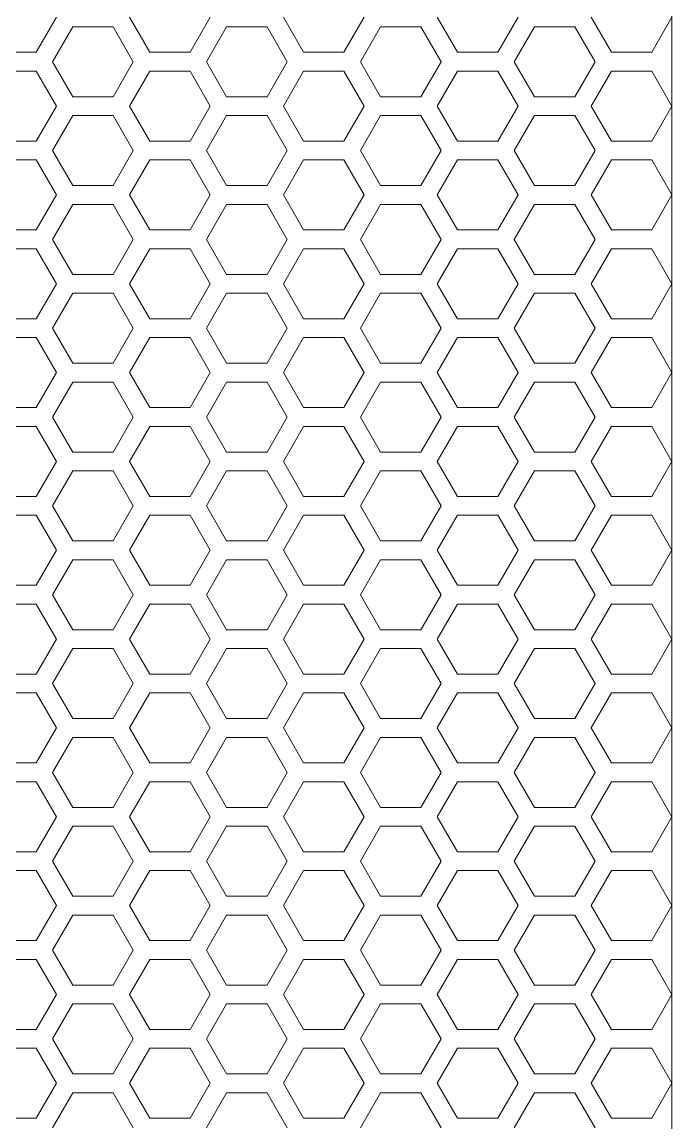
# Model space of a CAD drawing. Header units: millimetres. Extents: x 0 to 140, y -17 to 195.
# Drawn here: x 73.61 to 77.99, y 158.59 to 166.01 of the extents above; entities that cross this region are included whole.
import ezdxf

# ---------------------------------------------------------------- set-up
doc = ezdxf.new("R2010")
doc.units = ezdxf.units.MM
doc.layers.add('4203-42785_1_0', color=7, linetype='Continuous')

# ---------------------------------------------------------------- blocks, each defined once
blk = doc.blocks.new('a')
at = {"layer": '4203-42785_1_0', "color": 0, "linetype": 'ByBlock', "lineweight": 9}
for p, q in [((1513.2391, 474.0575), (1513.3458, 474.2424)), ((1513.7322, 474.2424), (1513.8389, 474.0575)), ((1514.0523, 474.0575), (1514.1591, 474.2424)), ((1514.5455, 474.2424), (1514.6522, 474.0575)), ((1514.8656, 474.0575), (1514.9724, 474.2424)), ((1515.3587, 474.2424), (1515.4655, 474.0575)), ((1515.6789, 474.0575), (1515.7856, 474.2424)), ((1516.1721, 474.2424), (1516.2788, 474.0575)), ((1516.4922, 474.0575), (1516.5989, 474.2424)), ((1513.4323, 474.1925), (1513.3256, 474.0076)), ((1513.6457, 474.1925), (1513.4323, 474.1925)), ((1513.7524, 474.0076), (1513.6457, 474.1925)), ((1514.2456, 474.1925), (1514.1389, 474.0076)), ((1514.459, 474.1925), (1514.2456, 474.1925)), ((1514.5657, 474.0076), (1514.459, 474.1925)), ((1515.0588, 474.1925), (1514.9521, 474.0076)), ((1515.2723, 474.1925), (1515.0588, 474.1925)), ((1515.379, 474.0076), (1515.2723, 474.1925)), ((1515.8721, 474.1925), (1515.7654, 474.0076)), ((1516.0855, 474.1925), (1515.8721, 474.1925)), ((1516.1923, 474.0076), (1516.0855, 474.1925)), ((1513.0257, 474.0575), (1513.2391, 474.0575)), ((1513.8389, 474.0575), (1514.0523, 474.0575)), ((1514.6522, 474.0575), (1514.8656, 474.0575)), ((1515.4655, 474.0575), (1515.6789, 474.0575)), ((1516.2788, 474.0575), (1516.4922, 474.0575)), ((1513.3256, 474.0076), (1513.4323, 473.8227)), ((1513.6457, 473.8227), (1513.7524, 474.0076)), ((1514.1389, 474.0076), (1514.2456, 473.8227)), ((1514.459, 473.8227), (1514.5657, 474.0076)), ((1514.9521, 474.0076), (1515.0588, 473.8227)), ((1515.2723, 473.8227), (1515.379, 474.0076)), ((1515.7654, 474.0076), (1515.8721, 473.8227)), ((1516.0855, 473.8227), (1516.1923, 474.0076)), ((1513.2391, 473.9577), (1513.0257, 473.9577)), ((1513.3458, 473.7728), (1513.2391, 473.9577)), ((1513.8389, 473.9577), (1513.7322, 473.7728)), ((1514.0523, 473.9577), (1513.8389, 473.9577)), ((1514.1591, 473.7728), (1514.0523, 473.9577)), ((1514.6522, 473.9577), (1514.5455, 473.7728)), ((1514.8656, 473.9577), (1514.6522, 473.9577)), ((1514.9724, 473.7728), (1514.8656, 473.9577)), ((1515.4655, 473.9577), (1515.3587, 473.7728)), ((1515.6789, 473.9577), (1515.4655, 473.9577)), ((1515.7856, 473.7728), (1515.6789, 473.9577)), ((1516.2788, 473.9577), (1516.1721, 473.7728)), ((1516.4922, 473.9577), (1516.2788, 473.9577)), ((1516.5989, 473.7728), (1516.4922, 473.9577)), ((1513.4323, 473.8227), (1513.6457, 473.8227)), ((1514.2456, 473.8227), (1514.459, 473.8227)), ((1515.0588, 473.8227), (1515.2723, 473.8227)), ((1515.8721, 473.8227), (1516.0855, 473.8227)), ((1513.2391, 473.588), (1513.3458, 473.7728)), ((1513.7322, 473.7728), (1513.8389, 473.588)), ((1514.0523, 473.588), (1514.1591, 473.7728)), ((1514.5455, 473.7728), (1514.6522, 473.588)), ((1514.8656, 473.588), (1514.9724, 473.7728)), ((1515.3587, 473.7728), (1515.4655, 473.588)), ((1515.6789, 473.588), (1515.7856, 473.7728)), ((1516.1721, 473.7728), (1516.2788, 473.588)), ((1516.4922, 473.588), (1516.5989, 473.7728)), ((1513.4323, 473.7229), (1513.3256, 473.538)), ((1513.6457, 473.7229), (1513.4323, 473.7229)), ((1513.7524, 473.538), (1513.6457, 473.7229)), ((1514.2456, 473.7229), (1514.1389, 473.538)), ((1514.459, 473.7229), (1514.2456, 473.7229)), ((1514.5657, 473.538), (1514.459, 473.7229)), ((1515.0588, 473.7229), (1514.9521, 473.538)), ((1515.2723, 473.7229), (1515.0588, 473.7229)), ((1515.379, 473.538), (1515.2723, 473.7229)), ((1515.8721, 473.7229), (1515.7654, 473.538)), ((1516.0855, 473.7229), (1515.8721, 473.7229)), ((1516.1923, 473.538), (1516.0855, 473.7229)), ((1513.0257, 473.588), (1513.2391, 473.588)), ((1513.8389, 473.588), (1514.0523, 473.588)), ((1514.6522, 473.588), (1514.8656, 473.588)), ((1515.4655, 473.588), (1515.6789, 473.588)), ((1516.2788, 473.588), (1516.4922, 473.588)), ((1513.3256, 473.538), (1513.4323, 473.3532)), ((1513.6457, 473.3532), (1513.7524, 473.538)), ((1514.1389, 473.538), (1514.2456, 473.3532)), ((1514.459, 473.3532), (1514.5657, 473.538)), ((1514.9521, 473.538), (1515.0588, 473.3532)), ((1515.2723, 473.3532), (1515.379, 473.538)), ((1515.7654, 473.538), (1515.8721, 473.3532)), ((1516.0855, 473.3532), (1516.1923, 473.538)), ((1513.2391, 473.4881), (1513.0257, 473.4881)), ((1513.3458, 473.3033), (1513.2391, 473.4881)), ((1513.8389, 473.4881), (1513.7322, 473.3033)), ((1514.0523, 473.4881), (1513.8389, 473.4881)), ((1514.1591, 473.3033), (1514.0523, 473.4881)), ((1514.6522, 473.4881), (1514.5455, 473.3033)), ((1514.8656, 473.4881), (1514.6522, 473.4881)), ((1514.9724, 473.3033), (1514.8656, 473.4881)), ((1515.4655, 473.4881), (1515.3587, 473.3033)), ((1515.6789, 473.4881), (1515.4655, 473.4881)), ((1515.7856, 473.3033), (1515.6789, 473.4881)), ((1516.2788, 473.4881), (1516.1721, 473.3033)), ((1516.4922, 473.4881), (1516.2788, 473.4881)), ((1516.5989, 473.3033), (1516.4922, 473.4881)), ((1513.4323, 473.3532), (1513.6457, 473.3532)), ((1514.2456, 473.3532), (1514.459, 473.3532)), ((1515.0588, 473.3532), (1515.2723, 473.3532)), ((1515.8721, 473.3532), (1516.0855, 473.3532)), ((1513.2391, 473.1184), (1513.3458, 473.3033)), ((1513.7322, 473.3033), (1513.8389, 473.1184)), ((1514.0523, 473.1184), (1514.1591, 473.3033)), ((1514.5455, 473.3033), (1514.6522, 473.1184)), ((1514.8656, 473.1184), (1514.9724, 473.3033)), ((1515.3587, 473.3033), (1515.4655, 473.1184)), ((1515.6789, 473.1184), (1515.7856, 473.3033)), ((1516.1721, 473.3033), (1516.2788, 473.1184)), ((1516.4922, 473.1184), (1516.5989, 473.3033)), ((1513.4323, 473.2534), (1513.3256, 473.0685)), ((1513.6457, 473.2534), (1513.4323, 473.2534)), ((1513.7524, 473.0685), (1513.6457, 473.2534)), ((1514.2456, 473.2534), (1514.1389, 473.0685)), ((1514.459, 473.2534), (1514.2456, 473.2534)), ((1514.5657, 473.0685), (1514.459, 473.2534)), ((1515.0588, 473.2534), (1514.9521, 473.0685)), ((1515.2723, 473.2534), (1515.0588, 473.2534)), ((1515.379, 473.0685), (1515.2723, 473.2534)), ((1515.8721, 473.2534), (1515.7654, 473.0685)), ((1516.0855, 473.2534), (1515.8721, 473.2534)), ((1516.1923, 473.0685), (1516.0855, 473.2534)), ((1513.0257, 473.1184), (1513.2391, 473.1184)), ((1513.8389, 473.1184), (1514.0523, 473.1184)), ((1514.6522, 473.1184), (1514.8656, 473.1184)), ((1515.4655, 473.1184), (1515.6789, 473.1184)), ((1516.2788, 473.1184), (1516.4922, 473.1184)), ((1513.3256, 473.0685), (1513.4323, 472.8836)), ((1513.6457, 472.8836), (1513.7524, 473.0685)), ((1514.1389, 473.0685), (1514.2456, 472.8836)), ((1514.459, 472.8836), (1514.5657, 473.0685)), ((1514.9521, 473.0685), (1515.0588, 472.8836)), ((1515.2723, 472.8836), (1515.379, 473.0685)), ((1515.7654, 473.0685), (1515.8721, 472.8836)), ((1516.0855, 472.8836), (1516.1923, 473.0685)), ((1513.2391, 473.0186), (1513.0257, 473.0186)), ((1513.3458, 472.8337), (1513.2391, 473.0186)), ((1513.8389, 473.0186), (1513.7322, 472.8337)), ((1514.0523, 473.0186), (1513.8389, 473.0186)), ((1514.1591, 472.8337), (1514.0523, 473.0186)), ((1514.6522, 473.0186), (1514.5455, 472.8337)), ((1514.8656, 473.0186), (1514.6522, 473.0186)), ((1514.9724, 472.8337), (1514.8656, 473.0186)), ((1515.4655, 473.0186), (1515.3587, 472.8337)), ((1515.6789, 473.0186), (1515.4655, 473.0186)), ((1515.7856, 472.8337), (1515.6789, 473.0186)), ((1516.2788, 473.0186), (1516.1721, 472.8337)), ((1516.4922, 473.0186), (1516.2788, 473.0186)), ((1516.5989, 472.8337), (1516.4922, 473.0186)), ((1513.2391, 472.6489), (1513.3458, 472.8337)), ((1513.4323, 472.8836), (1513.6457, 472.8836)), ((1513.7322, 472.8337), (1513.8389, 472.6489)), ((1514.0523, 472.6489), (1514.1591, 472.8337)), ((1514.2456, 472.8836), (1514.459, 472.8836)), ((1514.5455, 472.8337), (1514.6522, 472.6489)), ((1514.8656, 472.6489), (1514.9724, 472.8337)), ((1515.0588, 472.8836), (1515.2723, 472.8836)), ((1515.3587, 472.8337), (1515.4655, 472.6489)), ((1515.6789, 472.6489), (1515.7856, 472.8337)), ((1515.8721, 472.8836), (1516.0855, 472.8836)), ((1516.1721, 472.8337), (1516.2788, 472.6489)), ((1516.4922, 472.6489), (1516.5989, 472.8337)), ((1513.4323, 472.7838), (1513.3256, 472.599)), ((1513.6457, 472.7838), (1513.4323, 472.7838)), ((1513.7524, 472.599), (1513.6457, 472.7838)), ((1514.2456, 472.7838), (1514.1389, 472.599)), ((1514.459, 472.7838), (1514.2456, 472.7838)), ((1514.5657, 472.599), (1514.459, 472.7838)), ((1515.0588, 472.7838), (1514.9521, 472.599)), ((1515.2723, 472.7838), (1515.0588, 472.7838)), ((1515.379, 472.599), (1515.2723, 472.7838)), ((1515.8721, 472.7838), (1515.7654, 472.599)), ((1516.0855, 472.7838), (1515.8721, 472.7838)), ((1516.1923, 472.599), (1516.0855, 472.7838)), ((1513.0257, 472.6489), (1513.2391, 472.6489)), ((1513.3256, 472.599), (1513.4323, 472.4141)), ((1513.6457, 472.4141), (1513.7524, 472.599)), ((1513.8389, 472.6489), (1514.0523, 472.6489)), ((1514.1389, 472.599), (1514.2456, 472.4141)), ((1514.459, 472.4141), (1514.5657, 472.599)), ((1514.6522, 472.6489), (1514.8656, 472.6489)), ((1514.9521, 472.599), (1515.0588, 472.4141)), ((1515.2723, 472.4141), (1515.379, 472.599)), ((1515.4655, 472.6489), (1515.6789, 472.6489)), ((1515.7654, 472.599), (1515.8721, 472.4141)), ((1516.0855, 472.4141), (1516.1923, 472.599)), ((1516.2788, 472.6489), (1516.4922, 472.6489)), ((1513.2391, 472.5491), (1513.0257, 472.5491)), ((1513.3458, 472.3642), (1513.2391, 472.5491)), ((1513.8389, 472.5491), (1513.7322, 472.3642)), ((1514.0523, 472.5491), (1513.8389, 472.5491)), ((1514.1591, 472.3642), (1514.0523, 472.5491)), ((1514.6522, 472.5491), (1514.5455, 472.3642)), ((1514.8656, 472.5491), (1514.6522, 472.5491)), ((1514.9724, 472.3642), (1514.8656, 472.5491)), ((1515.4655, 472.5491), (1515.3587, 472.3642)), ((1515.6789, 472.5491), (1515.4655, 472.5491)), ((1515.7856, 472.3642), (1515.6789, 472.5491)), ((1516.2788, 472.5491), (1516.1721, 472.3642)), ((1516.4922, 472.5491), (1516.2788, 472.5491)), ((1516.5989, 472.3642), (1516.4922, 472.5491)), ((1513.2391, 472.1793), (1513.3458, 472.3642)), ((1513.4323, 472.4141), (1513.6457, 472.4141)), ((1513.7322, 472.3642), (1513.8389, 472.1793)), ((1514.0523, 472.1793), (1514.1591, 472.3642)), ((1514.2456, 472.4141), (1514.459, 472.4141)), ((1514.5455, 472.3642), (1514.6522, 472.1793)), ((1514.8656, 472.1793), (1514.9724, 472.3642)), ((1515.0588, 472.4141), (1515.2723, 472.4141)), ((1515.3587, 472.3642), (1515.4655, 472.1793)), ((1515.6789, 472.1793), (1515.7856, 472.3642)), ((1515.8721, 472.4141), (1516.0855, 472.4141)), ((1516.1721, 472.3642), (1516.2788, 472.1793)), ((1516.4922, 472.1793), (1516.5989, 472.3642)), ((1513.4323, 472.3143), (1513.3256, 472.1294)), ((1513.6457, 472.3143), (1513.4323, 472.3143)), ((1513.7524, 472.1294), (1513.6457, 472.3143)), ((1514.2456, 472.3143), (1514.1389, 472.1294)), ((1514.459, 472.3143), (1514.2456, 472.3143)), ((1514.5657, 472.1294), (1514.459, 472.3143)), ((1515.0588, 472.3143), (1514.9521, 472.1294)), ((1515.2723, 472.3143), (1515.0588, 472.3143)), ((1515.379, 472.1294), (1515.2723, 472.3143)), ((1515.8721, 472.3143), (1515.7654, 472.1294)), ((1516.0855, 472.3143), (1515.8721, 472.3143)), ((1516.1923, 472.1294), (1516.0855, 472.3143)), ((1513.0257, 472.1793), (1513.2391, 472.1793)), ((1513.3256, 472.1294), (1513.4323, 471.9446)), ((1513.6457, 471.9446), (1513.7524, 472.1294)), ((1513.8389, 472.1793), (1514.0523, 472.1793)), ((1514.1389, 472.1294), (1514.2456, 471.9446)), ((1514.459, 471.9446), (1514.5657, 472.1294)), ((1514.6522, 472.1793), (1514.8656, 472.1793)), ((1514.9521, 472.1294), (1515.0588, 471.9446)), ((1515.2723, 471.9446), (1515.379, 472.1294)), ((1515.4655, 472.1793), (1515.6789, 472.1793)), ((1515.7654, 472.1294), (1515.8721, 471.9446)), ((1516.0855, 471.9446), (1516.1923, 472.1294)), ((1516.2788, 472.1793), (1516.4922, 472.1793)), ((1513.2391, 472.0795), (1513.0257, 472.0795)), ((1513.3458, 471.8946), (1513.2391, 472.0795)), ((1513.8389, 472.0795), (1513.7322, 471.8946)), ((1514.0523, 472.0795), (1513.8389, 472.0795)), ((1514.1591, 471.8946), (1514.0523, 472.0795)), ((1514.6522, 472.0795), (1514.5455, 471.8946)), ((1514.8656, 472.0795), (1514.6522, 472.0795)), ((1514.9724, 471.8946), (1514.8656, 472.0795)), ((1515.4655, 472.0795), (1515.3587, 471.8946)), ((1515.6789, 472.0795), (1515.4655, 472.0795)), ((1515.7856, 471.8946), (1515.6789, 472.0795)), ((1516.2788, 472.0795), (1516.1721, 471.8946)), ((1516.4922, 472.0795), (1516.2788, 472.0795)), ((1516.5989, 471.8946), (1516.4922, 472.0795)), ((1513.2391, 471.7098), (1513.3458, 471.8946)), ((1513.4323, 471.9446), (1513.6457, 471.9446)), ((1513.7322, 471.8946), (1513.8389, 471.7098)), ((1514.0523, 471.7098), (1514.1591, 471.8946)), ((1514.2456, 471.9446), (1514.459, 471.9446)), ((1514.5455, 471.8946), (1514.6522, 471.7098)), ((1514.8656, 471.7098), (1514.9724, 471.8946)), ((1515.0588, 471.9446), (1515.2723, 471.9446)), ((1515.3587, 471.8946), (1515.4655, 471.7098)), ((1515.6789, 471.7098), (1515.7856, 471.8946)), ((1515.8721, 471.9446), (1516.0855, 471.9446)), ((1516.1721, 471.8946), (1516.2788, 471.7098)), ((1516.4922, 471.7098), (1516.5989, 471.8946)), ((1513.4323, 471.8447), (1513.3256, 471.6599)), ((1513.6457, 471.8447), (1513.4323, 471.8447)), ((1513.7524, 471.6599), (1513.6457, 471.8447)), ((1514.2456, 471.8447), (1514.1389, 471.6599)), ((1514.459, 471.8447), (1514.2456, 471.8447)), ((1514.5657, 471.6599), (1514.459, 471.8447)), ((1515.0588, 471.8447), (1514.9521, 471.6599)), ((1515.2723, 471.8447), (1515.0588, 471.8447)), ((1515.379, 471.6599), (1515.2723, 471.8447)), ((1515.8721, 471.8447), (1515.7654, 471.6599)), ((1516.0855, 471.8447), (1515.8721, 471.8447)), ((1516.1923, 471.6599), (1516.0855, 471.8447)), ((1513.0257, 471.7098), (1513.2391, 471.7098)), ((1513.8389, 471.7098), (1514.0523, 471.7098)), ((1514.6522, 471.7098), (1514.8656, 471.7098)), ((1515.4655, 471.7098), (1515.6789, 471.7098)), ((1516.2788, 471.7098), (1516.4922, 471.7098)), ((1513.2391, 471.61), (1513.0257, 471.61)), ((1513.3458, 471.4251), (1513.2391, 471.61)), ((1513.3256, 471.6599), (1513.4323, 471.475)), ((1513.6457, 471.475), (1513.7524, 471.6599)), ((1513.8389, 471.61), (1513.7322, 471.4251)), ((1514.0523, 471.61), (1513.8389, 471.61)), ((1514.1591, 471.4251), (1514.0523, 471.61)), ((1514.1389, 471.6599), (1514.2456, 471.475)), ((1514.459, 471.475), (1514.5657, 471.6599)), ((1514.6522, 471.61), (1514.5455, 471.4251)), ((1514.8656, 471.61), (1514.6522, 471.61)), ((1514.9724, 471.4251), (1514.8656, 471.61)), ((1514.9521, 471.6599), (1515.0588, 471.475)), ((1515.2723, 471.475), (1515.379, 471.6599)), ((1515.4655, 471.61), (1515.3587, 471.4251)), ((1515.6789, 471.61), (1515.4655, 471.61)), ((1515.7856, 471.4251), (1515.6789, 471.61)), ((1515.7654, 471.6599), (1515.8721, 471.475)), ((1516.0855, 471.475), (1516.1923, 471.6599)), ((1516.2788, 471.61), (1516.1721, 471.4251)), ((1516.4922, 471.61), (1516.2788, 471.61)), ((1516.5989, 471.4251), (1516.4922, 471.61)), ((1513.4323, 471.475), (1513.6457, 471.475)), ((1514.2456, 471.475), (1514.459, 471.475)), ((1515.0588, 471.475), (1515.2723, 471.475)), ((1515.8721, 471.475), (1516.0855, 471.475)), ((1513.2391, 471.2402), (1513.3458, 471.4251)), ((1513.4323, 471.3752), (1513.3256, 471.1903)), ((1513.6457, 471.3752), (1513.4323, 471.3752)), ((1513.7524, 471.1903), (1513.6457, 471.3752)), ((1513.7322, 471.4251), (1513.8389, 471.2402)), ((1514.0523, 471.2402), (1514.1591, 471.4251)), ((1514.2456, 471.3752), (1514.1389, 471.1903)), ((1514.459, 471.3752), (1514.2456, 471.3752)), ((1514.5657, 471.1903), (1514.459, 471.3752)), ((1514.5455, 471.4251), (1514.6522, 471.2402)), ((1514.8656, 471.2402), (1514.9724, 471.4251)), ((1515.0588, 471.3752), (1514.9521, 471.1903)), ((1515.2723, 471.3752), (1515.0588, 471.3752)), ((1515.379, 471.1903), (1515.2723, 471.3752)), ((1515.3587, 471.4251), (1515.4655, 471.2402)), ((1515.6789, 471.2402), (1515.7856, 471.4251)), ((1515.8721, 471.3752), (1515.7654, 471.1903)), ((1516.0855, 471.3752), (1515.8721, 471.3752)), ((1516.1923, 471.1903), (1516.0855, 471.3752)), ((1516.1721, 471.4251), (1516.2788, 471.2402)), ((1516.4922, 471.2402), (1516.5989, 471.4251)), ((1513.0257, 471.2402), (1513.2391, 471.2402)), ((1513.8389, 471.2402), (1514.0523, 471.2402)), ((1514.6522, 471.2402), (1514.8656, 471.2402)), ((1515.4655, 471.2402), (1515.6789, 471.2402)), ((1516.2788, 471.2402), (1516.4922, 471.2402)), ((1513.2391, 471.1404), (1513.0257, 471.1404)), ((1513.3458, 470.9556), (1513.2391, 471.1404)), ((1513.3256, 471.1903), (1513.4323, 471.0055)), ((1513.6457, 471.0055), (1513.7524, 471.1903)), ((1513.8389, 471.1404), (1513.7322, 470.9556)), ((1514.0523, 471.1404), (1513.8389, 471.1404)), ((1514.1591, 470.9556), (1514.0523, 471.1404)), ((1514.1389, 471.1903), (1514.2456, 471.0055)), ((1514.459, 471.0055), (1514.5657, 471.1903)), ((1514.6522, 471.1404), (1514.5455, 470.9556)), ((1514.8656, 471.1404), (1514.6522, 471.1404)), ((1514.9724, 470.9556), (1514.8656, 471.1404)), ((1514.9521, 471.1903), (1515.0588, 471.0055)), ((1515.2723, 471.0055), (1515.379, 471.1903)), ((1515.4655, 471.1404), (1515.3587, 470.9556)), ((1515.6789, 471.1404), (1515.4655, 471.1404)), ((1515.7856, 470.9556), (1515.6789, 471.1404)), ((1515.7654, 471.1903), (1515.8721, 471.0055)), ((1516.0855, 471.0055), (1516.1923, 471.1903)), ((1516.2788, 471.1404), (1516.1721, 470.9556)), ((1516.4922, 471.1404), (1516.2788, 471.1404)), ((1516.5989, 470.9556), (1516.4922, 471.1404)), ((1513.4323, 471.0055), (1513.6457, 471.0055)), ((1514.2456, 471.0055), (1514.459, 471.0055)), ((1515.0588, 471.0055), (1515.2723, 471.0055)), ((1515.8721, 471.0055), (1516.0855, 471.0055)), ((1513.2391, 470.7707), (1513.3458, 470.9556)), ((1513.4323, 470.9056), (1513.3256, 470.7208)), ((1513.6457, 470.9056), (1513.4323, 470.9056)), ((1513.7524, 470.7208), (1513.6457, 470.9056)), ((1513.7322, 470.9556), (1513.8389, 470.7707)), ((1514.0523, 470.7707), (1514.1591, 470.9556)), ((1514.2456, 470.9056), (1514.1389, 470.7208)), ((1514.459, 470.9056), (1514.2456, 470.9056)), ((1514.5657, 470.7208), (1514.459, 470.9056)), ((1514.5455, 470.9556), (1514.6522, 470.7707)), ((1514.8656, 470.7707), (1514.9724, 470.9556)), ((1515.0588, 470.9056), (1514.9521, 470.7208)), ((1515.2723, 470.9056), (1515.0588, 470.9056)), ((1515.379, 470.7208), (1515.2723, 470.9056)), ((1515.3587, 470.9556), (1515.4655, 470.7707)), ((1515.6789, 470.7707), (1515.7856, 470.9556)), ((1515.8721, 470.9056), (1515.7654, 470.7208)), ((1516.0855, 470.9056), (1515.8721, 470.9056)), ((1516.1923, 470.7208), (1516.0855, 470.9056)), ((1516.1721, 470.9556), (1516.2788, 470.7707)), ((1516.4922, 470.7707), (1516.5989, 470.9556)), ((1513.0257, 470.7707), (1513.2391, 470.7707)), ((1513.8389, 470.7707), (1514.0523, 470.7707)), ((1514.6522, 470.7707), (1514.8656, 470.7707)), ((1515.4655, 470.7707), (1515.6789, 470.7707)), ((1516.2788, 470.7707), (1516.4922, 470.7707)), ((1513.3256, 470.7208), (1513.4323, 470.5359)), ((1513.6457, 470.5359), (1513.7524, 470.7208)), ((1514.1389, 470.7208), (1514.2456, 470.5359)), ((1514.459, 470.5359), (1514.5657, 470.7208)), ((1514.9521, 470.7208), (1515.0588, 470.5359)), ((1515.2723, 470.5359), (1515.379, 470.7208)), ((1515.7654, 470.7208), (1515.8721, 470.5359)), ((1516.0855, 470.5359), (1516.1923, 470.7208)), ((1513.2391, 470.6709), (1513.0257, 470.6709)), ((1513.3458, 470.486), (1513.2391, 470.6709)), ((1513.8389, 470.6709), (1513.7322, 470.486)), ((1514.0523, 470.6709), (1513.8389, 470.6709)), ((1514.1591, 470.486), (1514.0523, 470.6709)), ((1514.6522, 470.6709), (1514.5455, 470.486)), ((1514.8656, 470.6709), (1514.6522, 470.6709)), ((1514.9724, 470.486), (1514.8656, 470.6709)), ((1515.4655, 470.6709), (1515.3587, 470.486)), ((1515.6789, 470.6709), (1515.4655, 470.6709)), ((1515.7856, 470.486), (1515.6789, 470.6709)), ((1516.2788, 470.6709), (1516.1721, 470.486)), ((1516.4922, 470.6709), (1516.2788, 470.6709)), ((1516.5989, 470.486), (1516.4922, 470.6709)), ((1513.4323, 470.5359), (1513.6457, 470.5359)), ((1514.2456, 470.5359), (1514.459, 470.5359)), ((1515.0588, 470.5359), (1515.2723, 470.5359)), ((1515.8721, 470.5359), (1516.0855, 470.5359)), ((1513.2391, 470.3011), (1513.3458, 470.486)), ((1513.7322, 470.486), (1513.8389, 470.3011)), ((1514.0523, 470.3011), (1514.1591, 470.486)), ((1514.5455, 470.486), (1514.6522, 470.3011)), ((1514.8656, 470.3011), (1514.9724, 470.486)), ((1515.3587, 470.486), (1515.4655, 470.3011)), ((1515.6789, 470.3011), (1515.7856, 470.486)), ((1516.1721, 470.486), (1516.2788, 470.3011)), ((1516.4922, 470.3011), (1516.5989, 470.486)), ((1513.4323, 470.4361), (1513.3256, 470.2512)), ((1513.6457, 470.4361), (1513.4323, 470.4361)), ((1513.7524, 470.2512), (1513.6457, 470.4361)), ((1514.2456, 470.4361), (1514.1389, 470.2512)), ((1514.459, 470.4361), (1514.2456, 470.4361)), ((1514.5657, 470.2512), (1514.459, 470.4361)), ((1515.0588, 470.4361), (1514.9521, 470.2512)), ((1515.2723, 470.4361), (1515.0588, 470.4361)), ((1515.379, 470.2512), (1515.2723, 470.4361)), ((1515.8721, 470.4361), (1515.7654, 470.2512)), ((1516.0855, 470.4361), (1515.8721, 470.4361)), ((1516.1923, 470.2512), (1516.0855, 470.4361)), ((1513.0257, 470.3011), (1513.2391, 470.3011)), ((1513.8389, 470.3011), (1514.0523, 470.3011)), ((1514.6522, 470.3011), (1514.8656, 470.3011)), ((1515.4655, 470.3011), (1515.6789, 470.3011)), ((1516.2788, 470.3011), (1516.4922, 470.3011)), ((1513.3256, 470.2512), (1513.4323, 470.0664)), ((1513.6457, 470.0664), (1513.7524, 470.2512)), ((1514.1389, 470.2512), (1514.2456, 470.0664)), ((1514.459, 470.0664), (1514.5657, 470.2512)), ((1514.9521, 470.2512), (1515.0588, 470.0664)), ((1515.2723, 470.0664), (1515.379, 470.2512)), ((1515.7654, 470.2512), (1515.8721, 470.0664)), ((1516.0855, 470.0664), (1516.1923, 470.2512)), ((1513.2391, 470.2013), (1513.0257, 470.2013)), ((1513.3458, 470.0165), (1513.2391, 470.2013)), ((1513.8389, 470.2013), (1513.7322, 470.0165)), ((1514.0523, 470.2013), (1513.8389, 470.2013)), ((1514.1591, 470.0165), (1514.0523, 470.2013)), ((1514.6522, 470.2013), (1514.5455, 470.0165)), ((1514.8656, 470.2013), (1514.6522, 470.2013)), ((1514.9724, 470.0165), (1514.8656, 470.2013)), ((1515.4655, 470.2013), (1515.3587, 470.0165)), ((1515.6789, 470.2013), (1515.4655, 470.2013)), ((1515.7856, 470.0165), (1515.6789, 470.2013)), ((1516.2788, 470.2013), (1516.1721, 470.0165)), ((1516.4922, 470.2013), (1516.2788, 470.2013)), ((1516.5989, 470.0165), (1516.4922, 470.2013)), ((1513.4323, 470.0664), (1513.6457, 470.0664)), ((1514.2456, 470.0664), (1514.459, 470.0664)), ((1515.0588, 470.0664), (1515.2723, 470.0664)), ((1515.8721, 470.0664), (1516.0855, 470.0664)), ((1513.2391, 469.8316), (1513.3458, 470.0165)), ((1513.7322, 470.0165), (1513.8389, 469.8316)), ((1514.0523, 469.8316), (1514.1591, 470.0165)), ((1514.5455, 470.0165), (1514.6522, 469.8316)), ((1514.8656, 469.8316), (1514.9724, 470.0165)), ((1515.3587, 470.0165), (1515.4655, 469.8316)), ((1515.6789, 469.8316), (1515.7856, 470.0165)), ((1516.1721, 470.0165), (1516.2788, 469.8316)), ((1516.4922, 469.8316), (1516.5989, 470.0165)), ((1513.4323, 469.9666), (1513.3256, 469.7817)), ((1513.6457, 469.9666), (1513.4323, 469.9666)), ((1513.7524, 469.7817), (1513.6457, 469.9666)), ((1514.2456, 469.9666), (1514.1389, 469.7817)), ((1514.459, 469.9666), (1514.2456, 469.9666)), ((1514.5657, 469.7817), (1514.459, 469.9666)), ((1515.0588, 469.9666), (1514.9521, 469.7817)), ((1515.2723, 469.9666), (1515.0588, 469.9666)), ((1515.379, 469.7817), (1515.2723, 469.9666)), ((1515.8721, 469.9666), (1515.7654, 469.7817)), ((1516.0855, 469.9666), (1515.8721, 469.9666)), ((1516.1923, 469.7817), (1516.0855, 469.9666)), ((1513.0257, 469.8316), (1513.2391, 469.8316)), ((1513.8389, 469.8316), (1514.0523, 469.8316)), ((1514.6522, 469.8316), (1514.8656, 469.8316)), ((1515.4655, 469.8316), (1515.6789, 469.8316)), ((1516.2788, 469.8316), (1516.4922, 469.8316)), ((1513.3256, 469.7817), (1513.4323, 469.5968)), ((1513.6457, 469.5968), (1513.7524, 469.7817)), ((1514.1389, 469.7817), (1514.2456, 469.5968)), ((1514.459, 469.5968), (1514.5657, 469.7817)), ((1514.9521, 469.7817), (1515.0588, 469.5968)), ((1515.2723, 469.5968), (1515.379, 469.7817)), ((1515.7654, 469.7817), (1515.8721, 469.5968)), ((1516.0855, 469.5968), (1516.1923, 469.7817)), ((1513.2391, 469.7318), (1513.0257, 469.7318)), ((1513.3458, 469.5469), (1513.2391, 469.7318)), ((1513.8389, 469.7318), (1513.7322, 469.5469)), ((1514.0523, 469.7318), (1513.8389, 469.7318)), ((1514.1591, 469.5469), (1514.0523, 469.7318)), ((1514.6522, 469.7318), (1514.5455, 469.5469)), ((1514.8656, 469.7318), (1514.6522, 469.7318)), ((1514.9724, 469.5469), (1514.8656, 469.7318)), ((1515.4655, 469.7318), (1515.3587, 469.5469)), ((1515.6789, 469.7318), (1515.4655, 469.7318)), ((1515.7856, 469.5469), (1515.6789, 469.7318)), ((1516.2788, 469.7318), (1516.1721, 469.5469)), ((1516.4922, 469.7318), (1516.2788, 469.7318)), ((1516.5989, 469.5469), (1516.4922, 469.7318)), ((1513.4323, 469.5968), (1513.6457, 469.5968)), ((1514.2456, 469.5968), (1514.459, 469.5968)), ((1515.0588, 469.5968), (1515.2723, 469.5968)), ((1515.8721, 469.5968), (1516.0855, 469.5968)), ((1513.2391, 469.3621), (1513.3458, 469.5469)), ((1513.7322, 469.5469), (1513.8389, 469.3621)), ((1514.0523, 469.3621), (1514.1591, 469.5469)), ((1514.5455, 469.5469), (1514.6522, 469.3621)), ((1514.8656, 469.3621), (1514.9724, 469.5469)), ((1515.3587, 469.5469), (1515.4655, 469.3621)), ((1515.6789, 469.3621), (1515.7856, 469.5469)), ((1516.1721, 469.5469), (1516.2788, 469.3621)), ((1516.4922, 469.3621), (1516.5989, 469.5469)), ((1513.4323, 469.497), (1513.3256, 469.3122)), ((1513.6457, 469.497), (1513.4323, 469.497)), ((1513.7524, 469.3122), (1513.6457, 469.497)), ((1514.2456, 469.497), (1514.1389, 469.3122)), ((1514.459, 469.497), (1514.2456, 469.497)), ((1514.5657, 469.3122), (1514.459, 469.497)), ((1515.0588, 469.497), (1514.9521, 469.3122)), ((1515.2723, 469.497), (1515.0588, 469.497)), ((1515.379, 469.3122), (1515.2723, 469.497)), ((1515.8721, 469.497), (1515.7654, 469.3122)), ((1516.0855, 469.497), (1515.8721, 469.497)), ((1516.1923, 469.3122), (1516.0855, 469.497)), ((1513.0257, 469.3621), (1513.2391, 469.3621)), ((1513.8389, 469.3621), (1514.0523, 469.3621)), ((1514.6522, 469.3621), (1514.8656, 469.3621)), ((1515.4655, 469.3621), (1515.6789, 469.3621)), ((1516.2788, 469.3621), (1516.4922, 469.3621)), ((1513.3256, 469.3122), (1513.4323, 469.1273)), ((1513.6457, 469.1273), (1513.7524, 469.3122)), ((1514.1389, 469.3122), (1514.2456, 469.1273)), ((1514.459, 469.1273), (1514.5657, 469.3122)), ((1514.9521, 469.3122), (1515.0588, 469.1273)), ((1515.2723, 469.1273), (1515.379, 469.3122)), ((1515.7654, 469.3122), (1515.8721, 469.1273)), ((1516.0855, 469.1273), (1516.1923, 469.3122)), ((1513.2391, 469.2622), (1513.0257, 469.2622)), ((1513.3458, 469.0774), (1513.2391, 469.2622)), ((1513.8389, 469.2622), (1513.7322, 469.0774)), ((1514.0523, 469.2622), (1513.8389, 469.2622)), ((1514.1591, 469.0774), (1514.0523, 469.2622)), ((1514.6522, 469.2622), (1514.5455, 469.0774)), ((1514.8656, 469.2622), (1514.6522, 469.2622)), ((1514.9724, 469.0774), (1514.8656, 469.2622)), ((1515.4655, 469.2622), (1515.3587, 469.0774)), ((1515.6789, 469.2622), (1515.4655, 469.2622)), ((1515.7856, 469.0774), (1515.6789, 469.2622)), ((1516.2788, 469.2622), (1516.1721, 469.0774)), ((1516.4922, 469.2622), (1516.2788, 469.2622)), ((1516.5989, 469.0774), (1516.4922, 469.2622)), ((1513.4323, 469.1273), (1513.6457, 469.1273)), ((1514.2456, 469.1273), (1514.459, 469.1273)), ((1515.0588, 469.1273), (1515.2723, 469.1273)), ((1515.8721, 469.1273), (1516.0855, 469.1273)), ((1513.2391, 468.8925), (1513.3458, 469.0774)), ((1513.7322, 469.0774), (1513.8389, 468.8925)), ((1514.0523, 468.8925), (1514.1591, 469.0774)), ((1514.5455, 469.0774), (1514.6522, 468.8925)), ((1514.8656, 468.8925), (1514.9724, 469.0774)), ((1515.3587, 469.0774), (1515.4655, 468.8925)), ((1515.6789, 468.8925), (1515.7856, 469.0774)), ((1516.1721, 469.0774), (1516.2788, 468.8925)), ((1516.4922, 468.8925), (1516.5989, 469.0774)), ((1513.4323, 469.0275), (1513.3256, 468.8426)), ((1513.6457, 469.0275), (1513.4323, 469.0275)), ((1513.7524, 468.8426), (1513.6457, 469.0275)), ((1514.2456, 469.0275), (1514.1389, 468.8426)), ((1514.459, 469.0275), (1514.2456, 469.0275)), ((1514.5657, 468.8426), (1514.459, 469.0275)), ((1515.0588, 469.0275), (1514.9521, 468.8426)), ((1515.2723, 469.0275), (1515.0588, 469.0275)), ((1515.379, 468.8426), (1515.2723, 469.0275)), ((1515.8721, 469.0275), (1515.7654, 468.8426)), ((1516.0855, 469.0275), (1515.8721, 469.0275)), ((1516.1923, 468.8426), (1516.0855, 469.0275)), ((1513.0257, 468.8925), (1513.2391, 468.8925)), ((1513.8389, 468.8925), (1514.0523, 468.8925)), ((1514.6522, 468.8925), (1514.8656, 468.8925)), ((1515.4655, 468.8925), (1515.6789, 468.8925)), ((1516.2788, 468.8925), (1516.4922, 468.8925)), ((1513.3256, 468.8426), (1513.4323, 468.6577)), ((1513.6457, 468.6577), (1513.7524, 468.8426)), ((1514.1389, 468.8426), (1514.2456, 468.6577)), ((1514.459, 468.6577), (1514.5657, 468.8426)), ((1514.9521, 468.8426), (1515.0588, 468.6577)), ((1515.2723, 468.6577), (1515.379, 468.8426)), ((1515.7654, 468.8426), (1515.8721, 468.6577)), ((1516.0855, 468.6577), (1516.1923, 468.8426)), ((1513.2391, 468.7927), (1513.0257, 468.7927)), ((1513.3458, 468.6078), (1513.2391, 468.7927)), ((1513.8389, 468.7927), (1513.7322, 468.6078)), ((1514.0523, 468.7927), (1513.8389, 468.7927)), ((1514.1591, 468.6078), (1514.0523, 468.7927)), ((1514.6522, 468.7927), (1514.5455, 468.6078)), ((1514.8656, 468.7927), (1514.6522, 468.7927)), ((1514.9724, 468.6078), (1514.8656, 468.7927)), ((1515.4655, 468.7927), (1515.3587, 468.6078)), ((1515.6789, 468.7927), (1515.4655, 468.7927)), ((1515.7856, 468.6078), (1515.6789, 468.7927)), ((1516.2788, 468.7927), (1516.1721, 468.6078)), ((1516.4922, 468.7927), (1516.2788, 468.7927)), ((1516.5989, 468.6078), (1516.4922, 468.7927)), ((1513.4323, 468.6577), (1513.6457, 468.6577)), ((1514.2456, 468.6577), (1514.459, 468.6577)), ((1515.0588, 468.6577), (1515.2723, 468.6577)), ((1515.8721, 468.6577), (1516.0855, 468.6577)), ((1513.2391, 468.423), (1513.3458, 468.6078)), ((1513.7322, 468.6078), (1513.8389, 468.423)), ((1514.0523, 468.423), (1514.1591, 468.6078)), ((1514.5455, 468.6078), (1514.6522, 468.423)), ((1514.8656, 468.423), (1514.9724, 468.6078)), ((1515.3587, 468.6078), (1515.4655, 468.423)), ((1515.6789, 468.423), (1515.7856, 468.6078)), ((1516.1721, 468.6078), (1516.2788, 468.423)), ((1516.4922, 468.423), (1516.5989, 468.6078)), ((1513.4323, 468.5579), (1513.3256, 468.3731)), ((1513.6457, 468.5579), (1513.4323, 468.5579)), ((1513.7524, 468.3731), (1513.6457, 468.5579)), ((1514.2456, 468.5579), (1514.1389, 468.3731)), ((1514.459, 468.5579), (1514.2456, 468.5579)), ((1514.5657, 468.3731), (1514.459, 468.5579)), ((1515.0588, 468.5579), (1514.9521, 468.3731)), ((1515.2723, 468.5579), (1515.0588, 468.5579)), ((1515.379, 468.3731), (1515.2723, 468.5579)), ((1515.8721, 468.5579), (1515.7654, 468.3731)), ((1516.0855, 468.5579), (1515.8721, 468.5579)), ((1516.1923, 468.3731), (1516.0855, 468.5579)), ((1513.0257, 468.423), (1513.2391, 468.423)), ((1513.8389, 468.423), (1514.0523, 468.423)), ((1514.6522, 468.423), (1514.8656, 468.423)), ((1515.4655, 468.423), (1515.6789, 468.423)), ((1516.2788, 468.423), (1516.4922, 468.423))]:
    blk.add_line(p, q, dxfattribs=at)

msp = doc.modelspace()

# ---------------------------------------------------------------- linework, layer by layer
at = {"color": 0, "linetype": 'ByBlock', "lineweight": 15}
msp.add_line((77.9934, 137.189), (77.9934, 194.996), dxfattribs=at)

# ---------------------------------------------------------------- block references
at = {"lineweight": 15, "xscale": 1.275468447124703, "yscale": 1.275468447124703, "zscale": 1.275468447124703}
msp.add_blockref('a', (-1856.3807, -438.8363), dxfattribs=at)

doc.saveas('drawing.dxf')
